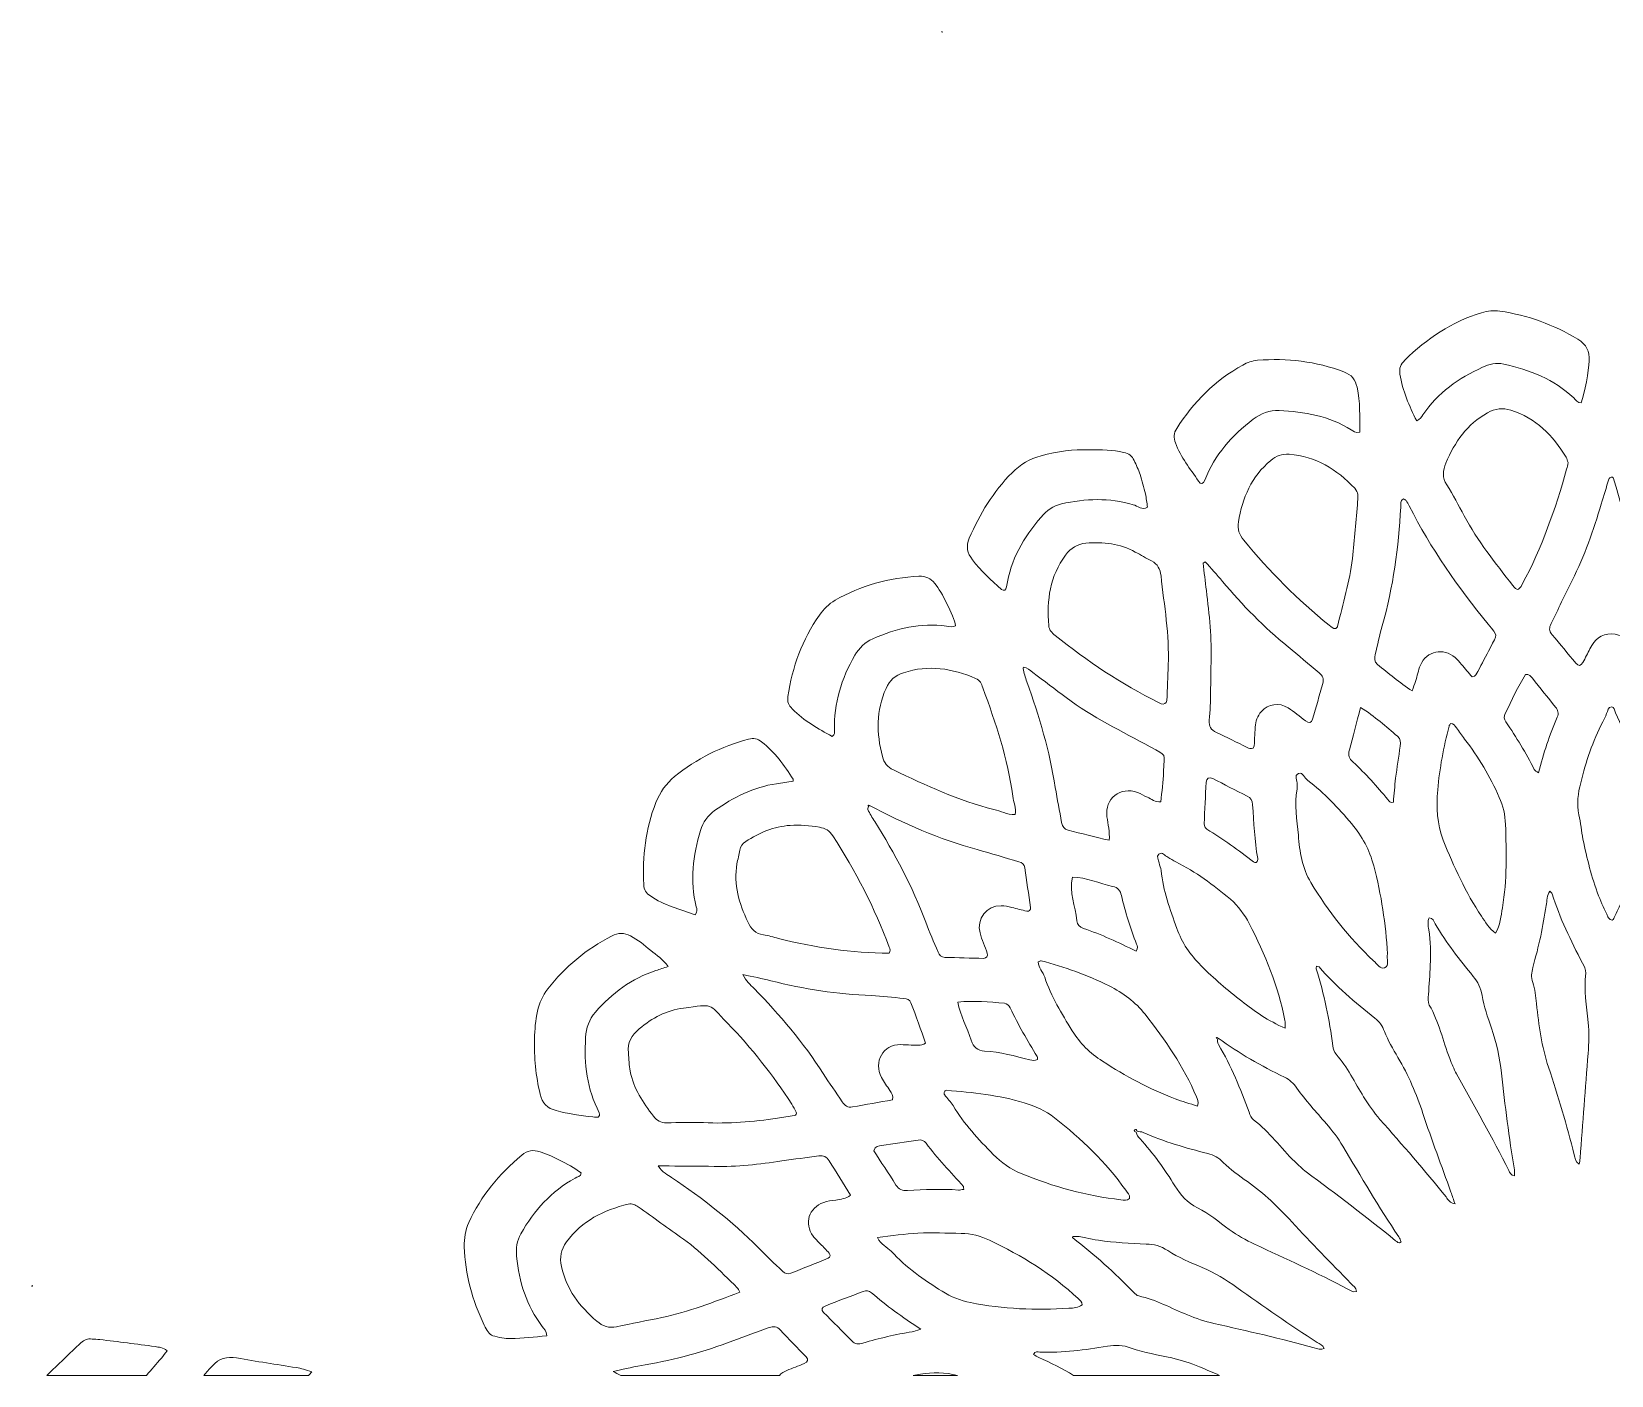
# Model space of a CAD drawing. Extents: x 236 to 2764, y -2770 to -229.
# Drawn here: x 282 to 914, y -874 to -337 of the extents above; entities that cross this region are included whole.
import ezdxf

# ---------------------------------------------------------------- set-up
doc = ezdxf.new("R2010")
doc.units = 0
doc.header["$MEASUREMENT"] = 0
doc.layers.add('Layer 1', color=7, linetype='Continuous')

msp = doc.modelspace()

# ---------------------------------------------------------------- linework, layer by layer
at = {"layer": 'Layer 1', "lineweight": 0}
for points, knots in [([(645.74, -336.84), (645.81, -336.79), (645.88, -336.77), (645.95, -336.72), (646, -337.15), (645.93, -337.18), (645.74, -336.84)], [0, 0, 0, 0, 1, 1, 1, 2, 2, 2, 2]), ([(830.93, -468.13), (839.74, -459.47), (849.72, -452.79), (861.67, -449.17), (864.11, -448.43), (866.55, -448.17), (868.99, -448.53), (880.12, -450.13), (890.49, -453.96), (900.16, -459.78), (903.56, -461.86), (904.97, -464.49), (904.7, -468.44), (904.44, -472.3), (902.98, -481.18), (901.5, -485.18), (900.06, -485.22), (899.37, -484.05), (898.51, -483.24), (890.61, -475.72), (880.91, -471.96), (870.5, -469.69), (867.53, -469.04), (864.73, -469.78), (862.05, -470.98), (852.45, -475.24), (844.17, -481.2), (838.14, -489.96), (837.56, -490.8), (837.16, -491.78), (835.7, -492.4), (832.75, -486.42), (829.97, -480.41), (828.97, -473.69), (828.63, -471.48), (829.3, -469.71), (830.93, -468.13)], [0, 0, 0, 0, 1, 1, 1, 2, 2, 2, 3, 3, 3, 4, 4, 4, 5, 5, 5, 6, 6, 6, 7, 7, 7, 8, 8, 8, 9, 9, 9, 10, 10, 10, 11, 11, 11, 12, 12, 12, 12]), ([(739.71, -495.42), (746.51, -484.86), (755.05, -476.1), (766.18, -470.07), (768, -469.09), (769.89, -468.37), (772.02, -468.18), (783.87, -467.22), (795.39, -468.64), (806.59, -472.8), (809.68, -473.95), (811.14, -475.91), (811.86, -478.98), (813.2, -484.86), (812.88, -490.82), (812.96, -496.98), (811.14, -497.29), (810.37, -496.52), (809.53, -495.99), (800.7, -490.44), (790.84, -488.69), (780.67, -488.26), (776.84, -488.1), (773.44, -489.48), (770.35, -491.78), (761.73, -498.17), (754.89, -505.95), (751.01, -516.1), (750.39, -517.73), (749.33, -517.92), (748.42, -516.53), (745.17, -511.55), (741.31, -506.96), (739.23, -501.24), (738.47, -499.11), (738.47, -497.34), (739.71, -495.42)], [0, 0, 0, 0, 1, 1, 1, 2, 2, 2, 3, 3, 3, 4, 4, 4, 5, 5, 5, 6, 6, 6, 7, 7, 7, 8, 8, 8, 9, 9, 9, 10, 10, 10, 11, 11, 11, 12, 12, 12, 12]), ([(877.94, -557.7), (876.53, -560.36), (875.89, -560.5), (874.11, -558.21), (867.2, -549.25), (860.04, -540.44), (854.68, -530.37), (852.45, -526.2), (850.23, -521.99), (847.74, -517.97), (845.87, -515), (846.11, -512.34), (847.4, -509.26), (850.9, -500.81), (855.87, -493.79), (864.01, -489.17), (867.15, -487.4), (870.04, -487.14), (873.37, -488.17), (883.45, -491.26), (890.18, -498.22), (895.44, -506.93), (895.85, -507.6), (895.99, -508.44), (896.23, -509.06), (896.02, -510.09), (895.9, -510.91), (895.68, -511.7), (891.23, -527.59), (885.77, -543.1), (877.94, -557.7)], [0, 0, 0, 0, 1, 1, 1, 2, 2, 2, 3, 3, 3, 4, 4, 4, 5, 5, 5, 6, 6, 6, 7, 7, 7, 8, 8, 8, 9, 9, 9, 10, 10, 10, 10]), ([(656.75, -539.34), (660.96, -529.6), (666.37, -520.7), (673.86, -513.13), (677.14, -509.83), (680.92, -507.6), (685.45, -506.38), (692.08, -504.61), (698.76, -503.73), (704.09, -503.97), (709.93, -504.01), (714.24, -503.97), (718.5, -504.99), (720.54, -505.5), (721.88, -506.38), (722.67, -508.2), (723.51, -510.07), (724.42, -511.91), (725.06, -513.85), (725.9, -516.39), (726.57, -519), (727.19, -521.61), (727.6, -523.35), (727.77, -525.17), (728.03, -526.97), (725.83, -528.31), (724.15, -526.44), (722.33, -525.92), (712.76, -523.11), (703.21, -523.45), (693.63, -525.63), (690.35, -526.37), (687.67, -528.29), (685.45, -530.87), (678.46, -538.98), (673.26, -547.96), (671.71, -558.73), (671.52, -560.02), (670.46, -560.58), (669.65, -559.81), (665.53, -556.05), (661.34, -552.39), (657.99, -547.91), (656.05, -545.3), (655.29, -542.72), (656.75, -539.34)], [0, 0, 0, 0, 1, 1, 1, 2, 2, 2, 3, 3, 3, 4, 4, 4, 5, 5, 5, 6, 6, 6, 7, 7, 7, 8, 8, 8, 9, 9, 9, 10, 10, 10, 11, 11, 11, 12, 12, 12, 13, 13, 13, 14, 14, 14, 15, 15, 15, 15]), ([(803.36, -575.42), (802.16, -575.61), (801.51, -574.7), (800.72, -574.08), (788.01, -564.09), (776.88, -552.51), (766.54, -540.11), (764.7, -537.86), (763.93, -535.78), (764.41, -532.83), (765.99, -523.14), (769.63, -514.67), (777.34, -508.2), (779.54, -506.36), (781.74, -505.59), (784.66, -505.78), (795.43, -506.48), (803.74, -511.77), (810.9, -519.38), (812.36, -520.94), (812.26, -522.78), (812.09, -524.62), (811.45, -532.21), (810.8, -539.82), (809.96, -547.41), (808.98, -556.67), (806.13, -565.53), (804.08, -574.58), (804, -574.89), (803.6, -575.13), (803.36, -575.42)], [0, 0, 0, 0, 1, 1, 1, 2, 2, 2, 3, 3, 3, 4, 4, 4, 5, 5, 5, 6, 6, 6, 7, 7, 7, 8, 8, 8, 9, 9, 9, 10, 10, 10, 10]), ([(912.58, -515.65), (912.68, -515.34), (913.15, -515.12), (913.49, -514.93), (913.87, -514.74), (914.21, -514.95), (914.38, -515.46), (914.76, -516.63), (915.19, -517.8), (915.5, -518.97), (920.07, -536.61), (927.32, -553.18), (935.44, -569.43), (939.13, -576.83), (939.84, -574.58), (934.03, -581.59), (931.54, -584.61), (929.02, -587.58), (926.34, -590.76), (925.65, -589.92), (925.05, -589.37), (924.67, -588.7), (923.73, -587.07), (922.87, -585.45), (922.08, -583.77), (920.38, -580.16), (917.8, -577.64), (913.61, -577.57), (909.42, -577.5), (906.79, -579.94), (904.99, -583.53), (904.08, -585.37), (903.15, -587.19), (902.14, -588.99), (901.31, -590.52), (900.44, -590.62), (899.37, -589.32), (896.18, -585.52), (893.1, -581.66), (889.86, -577.93), (888.57, -576.42), (888.64, -575.15), (889.48, -573.45), (892.33, -567.76), (894.94, -561.92), (897.84, -556.22), (902.81, -546.45), (906.36, -536.14), (909.52, -525.68), (910.52, -522.32), (911.53, -518.97), (912.58, -515.65)], [0, 0, 0, 0, 1, 1, 1, 2, 2, 2, 3, 3, 3, 4, 4, 4, 5, 5, 5, 6, 6, 6, 7, 7, 7, 8, 8, 8, 9, 9, 9, 10, 10, 10, 11, 11, 11, 12, 12, 12, 13, 13, 13, 14, 14, 14, 15, 15, 15, 16, 16, 16, 17, 17, 17, 17]), ([(819.13, -585.85), (820.02, -582.05), (820.83, -578.19), (821.88, -574.43), (826.31, -558.88), (828.49, -542.96), (829.3, -526.85), (829.38, -525.7), (828.99, -524.31), (830.45, -523.62), (830.81, -523.83), (831.22, -523.98), (831.44, -524.26), (831.94, -524.93), (832.34, -525.65), (832.73, -526.39), (841.25, -543.46), (852.28, -558.88), (864.23, -573.69), (868.35, -578.81), (868.13, -577.28), (865.04, -583.29), (863.44, -586.4), (861.76, -589.49), (860.16, -592.6), (859.68, -593.51), (859.25, -594.42), (857.91, -594.83), (856.5, -593.2), (855.04, -591.48), (853.58, -589.78), (852.76, -588.84), (852, -587.84), (851.09, -587.05), (846.37, -582.96), (839.74, -584.37), (837.2, -590.11), (836.29, -592.15), (835.91, -594.45), (835.24, -596.6), (834.88, -597.77), (834.4, -598.9), (833.85, -600.41), (828.78, -597.08), (824.47, -593.32), (819.99, -589.8), (818.61, -588.72), (818.8, -587.29), (819.13, -585.85)], [0, 0, 0, 0, 1, 1, 1, 2, 2, 2, 3, 3, 3, 4, 4, 4, 5, 5, 5, 6, 6, 6, 7, 7, 7, 8, 8, 8, 9, 9, 9, 10, 10, 10, 11, 11, 11, 12, 12, 12, 13, 13, 13, 14, 14, 14, 15, 15, 15, 16, 16, 16, 16]), ([(733.44, -554.35), (734.68, -566.22), (736.89, -578), (736.31, -590.02), (736.14, -594.76), (736, -599.47), (735.76, -604.21), (735.71, -605.38), (734.61, -605.96), (733.53, -605.53), (733.15, -605.38), (732.79, -605.17), (732.43, -605), (717.57, -597.7), (703.97, -588.49), (691.07, -578.19), (689.76, -577.14), (688.65, -576.06), (688.51, -574.2), (687.74, -564.09), (688.97, -554.52), (695.28, -546.07), (697.41, -543.2), (699.9, -541.62), (703.42, -541.31), (710.34, -540.73), (716.99, -541.5), (723.17, -544.85), (725.35, -546.05), (727.45, -547.31), (729.66, -548.44), (732.1, -549.68), (733.15, -551.69), (733.44, -554.35)], [0, 0, 0, 0, 1, 1, 1, 2, 2, 2, 3, 3, 3, 4, 4, 4, 5, 5, 5, 6, 6, 6, 7, 7, 7, 8, 8, 8, 9, 9, 9, 10, 10, 10, 11, 11, 11, 11]), ([(771.12, -614.84), (771.04, -616.3), (770.97, -617.74), (770.83, -619.17), (770.66, -620.56), (771.16, -622.04), (770.25, -623.29), (769.34, -623.7), (768.55, -623.34), (767.84, -622.98), (763.74, -621.02), (759.75, -618.88), (755.6, -617.02), (753.4, -616.01), (752.52, -614.5), (752.76, -612.16), (753.52, -604.55), (753.16, -596.89), (753.47, -589.25), (753.83, -579.51), (752.71, -569.89), (751.58, -560.26), (751.13, -556.6), (750.67, -552.92), (750.24, -549.25), (750.55, -549.09), (750.84, -548.94), (751.15, -548.77), (753.45, -551.36), (755.8, -553.92), (758.02, -556.58), (765.99, -566.08), (774.63, -574.94), (784.3, -582.76), (788.47, -586.14), (792.47, -589.73), (796.63, -593.11), (798.12, -594.33), (798.62, -595.64), (798.12, -597.44), (796.78, -602.2), (795.46, -606.96), (794.07, -611.73), (793.66, -613.19), (792.63, -613.4), (791.22, -612.37), (788.9, -610.65), (786.75, -608.69), (784.28, -607.18), (780.59, -604.91), (776.41, -605.6), (773.58, -608.66), (772, -610.41), (771.21, -612.49), (771.12, -614.84)], [0, 0, 0, 0, 1, 1, 1, 2, 2, 2, 3, 3, 3, 4, 4, 4, 5, 5, 5, 6, 6, 6, 7, 7, 7, 8, 8, 8, 9, 9, 9, 10, 10, 10, 11, 11, 11, 12, 12, 12, 13, 13, 13, 14, 14, 14, 15, 15, 15, 16, 16, 16, 17, 17, 17, 18, 18, 18, 18]), ([(584.2, -602.66), (585.94, -590.83), (589.99, -579.92), (596.81, -570.05), (598.49, -567.66), (600.5, -565.63), (603.06, -564.17), (613.45, -558.18), (624.67, -555.14), (636.64, -554.57), (639.37, -554.42), (641.33, -555.33), (643.03, -557.44), (645.83, -560.96), (650.31, -569.81), (651.31, -574.41), (650.12, -574.94), (648.9, -574.65), (647.67, -574.48), (637.33, -573.21), (627.59, -575.34), (618.18, -579.58), (615.05, -580.99), (612.7, -583.15), (611, -586.12), (605.64, -595.43), (602.51, -605.31), (602.89, -616.18), (602.91, -616.97), (603.08, -617.81), (601.88, -618.62), (596.4, -615.44), (590.56, -612.47), (585.94, -607.61), (584.58, -606.2), (583.88, -604.79), (584.2, -602.66)], [0, 0, 0, 0, 1, 1, 1, 2, 2, 2, 3, 3, 3, 4, 4, 4, 5, 5, 5, 6, 6, 6, 7, 7, 7, 8, 8, 8, 9, 9, 9, 10, 10, 10, 11, 11, 11, 12, 12, 12, 12]), ([(623.45, -599.42), (624.91, -596.17), (627.07, -594.3), (630.49, -593.15), (640.47, -589.78), (649.95, -591.45), (659.31, -595.4), (661.08, -596.14), (661.61, -597.58), (662.18, -599.14), (667.42, -613.26), (672.09, -627.53), (674.15, -642.51), (674.48, -644.88), (675.58, -647.23), (675.06, -649.88), (671.87, -649.83), (669.29, -648.49), (666.56, -647.8), (652.51, -644.28), (639.44, -638.25), (626.44, -632), (624, -630.83), (622.68, -629.2), (622.01, -626.57), (619.62, -617.33), (619.43, -608.33), (623.45, -599.42)], [0, 0, 0, 0, 1, 1, 1, 2, 2, 2, 3, 3, 3, 4, 4, 4, 5, 5, 5, 6, 6, 6, 7, 7, 7, 8, 8, 8, 9, 9, 9, 9]), ([(724.08, -641.05), (717.21, -638.44), (710.79, -643.44), (711.82, -650.7), (712.26, -653.71), (712.97, -656.68), (712.76, -660.15), (707.01, -658.74), (701.63, -657.47), (696.29, -656.11), (694.81, -655.72), (693.94, -654.74), (693.68, -653.04), (692.94, -648.37), (691.91, -643.75), (691.17, -639.06), (688.89, -624.56), (684.8, -610.53), (679.75, -596.77), (679.13, -595.07), (678.72, -593.27), (678.27, -591.5), (678.22, -591.36), (678.41, -591.14), (678.5, -590.93), (680.04, -591.12), (681.04, -592.24), (682.19, -593.08), (686.64, -596.41), (691.1, -599.74), (695.55, -603.09), (705.98, -610.96), (717.76, -616.51), (729.11, -622.79), (736.1, -626.62), (734.78, -624.82), (734.47, -632.67), (734.3, -636.72), (733.77, -640.74), (733.39, -644.78), (731.12, -644.9), (729.63, -643.66), (727.98, -642.92), (726.67, -642.34), (725.42, -641.58), (724.08, -641.05)], [0, 0, 0, 0, 1, 1, 1, 2, 2, 2, 3, 3, 3, 4, 4, 4, 5, 5, 5, 6, 6, 6, 7, 7, 7, 8, 8, 8, 9, 9, 9, 10, 10, 10, 11, 11, 11, 12, 12, 12, 13, 13, 13, 14, 14, 14, 15, 15, 15, 15]), ([(891.92, -610.87), (888.79, -617.98), (886.47, -625.37), (884.41, -633.15), (883.64, -632.55), (882.97, -632.29), (882.73, -631.83), (879.36, -625.25), (875.6, -618.88), (871.36, -612.83), (870.57, -611.7), (870.52, -610.58), (871.12, -609.38), (873.71, -604.07), (876.2, -598.68), (879.21, -593.8), (880.77, -593.66), (881.34, -594.59), (881.96, -595.36), (885.08, -599.18), (888.14, -603.04), (891.23, -606.87), (892.21, -608.09), (892.57, -609.38), (891.92, -610.87)], [0, 0, 0, 0, 1, 1, 1, 2, 2, 2, 3, 3, 3, 4, 4, 4, 5, 5, 5, 6, 6, 6, 7, 7, 7, 8, 8, 8, 8]), ([(828.01, -618.5), (829.3, -619.58), (829.33, -620.97), (829.11, -622.45), (828.52, -626.74), (827.82, -631.02), (827.27, -635.31), (826.89, -638.54), (826.67, -641.77), (826.38, -644.88), (825.07, -645.31), (824.64, -644.45), (824.13, -643.85), (819.78, -638.61), (815.3, -633.49), (810.25, -628.89), (808.72, -627.5), (808.17, -626.14), (808.79, -623.98), (810.35, -618.67), (811.62, -613.24), (813.22, -607.01), (819.08, -610.63), (823.44, -614.7), (828.01, -618.5)], [0, 0, 0, 0, 1, 1, 1, 2, 2, 2, 3, 3, 3, 4, 4, 4, 5, 5, 5, 6, 6, 6, 7, 7, 7, 8, 8, 8, 8]), ([(925.86, -653.93), (924.17, -664.32), (921.58, -674.47), (917.77, -684.3), (916.89, -686.6), (915.74, -688.8), (914.69, -691.03), (914.45, -691.56), (914.16, -692.3), (913.42, -691.96), (912.91, -691.75), (912.39, -691.27), (912.17, -690.77), (910.88, -687.97), (909.56, -685.17), (908.46, -682.29), (905.66, -674.94), (903.75, -667.36), (902.19, -659.7), (901.52, -656.49), (901.33, -653.16), (900.61, -649.95), (899.61, -645.57), (900.23, -641.31), (901.31, -637.12), (903.44, -628.75), (905.97, -620.49), (910.16, -612.83), (910.76, -611.75), (911.14, -610.58), (911.65, -609.45), (912.15, -608.38), (912.1, -606.68), (913.68, -606.75), (914.78, -606.8), (914.85, -608.23), (915.26, -609.14), (917.34, -613.83), (919.52, -618.48), (921.39, -623.27), (923.64, -629.01), (925.43, -634.92), (926.44, -641.05), (926.68, -642.46), (926.82, -643.9), (927.04, -645.41), (926.65, -648.21), (926.32, -651.08), (925.86, -653.93)], [0, 0, 0, 0, 1, 1, 1, 2, 2, 2, 3, 3, 3, 4, 4, 4, 5, 5, 5, 6, 6, 6, 7, 7, 7, 8, 8, 8, 9, 9, 9, 10, 10, 10, 11, 11, 11, 12, 12, 12, 13, 13, 13, 14, 14, 14, 15, 15, 15, 16, 16, 16, 16]), ([(531.41, -645.05), (533.07, -640.88), (535.51, -637.46), (538.91, -634.63), (547.67, -627.43), (557.63, -622.67), (568.52, -619.72), (570.48, -619.2), (572.08, -619.46), (573.69, -620.75), (578.93, -624.92), (582.83, -630.18), (586.35, -635.76), (586.44, -635.9), (586.33, -636.17), (586.28, -636.5), (584.1, -636.84), (581.87, -637.2), (579.65, -637.53), (570.43, -638.87), (562.41, -642.94), (554.92, -648.28), (552.14, -650.27), (550.28, -652.95), (549.27, -656.2), (546.16, -666.21), (545.01, -676.36), (547.57, -686.7), (547.84, -687.68), (548.12, -688.71), (547.07, -689.98), (541.11, -687.73), (534.72, -686.19), (529.21, -682.39), (527.56, -681.24), (526.63, -679.95), (526.53, -677.84), (526.03, -666.59), (527.25, -655.63), (531.41, -645.05)], [0, 0, 0, 0, 1, 1, 1, 2, 2, 2, 3, 3, 3, 4, 4, 4, 5, 5, 5, 6, 6, 6, 7, 7, 7, 8, 8, 8, 9, 9, 9, 10, 10, 10, 11, 11, 11, 12, 12, 12, 13, 13, 13, 13]), ([(871.22, -653.76), (871.58, -664.89), (871.89, -676.05), (870, -687.1), (869.42, -690.48), (869.21, -694.02), (867.2, -697.25), (864.59, -695.41), (863.15, -692.85), (861.59, -690.48), (855.32, -680.98), (850.49, -670.73), (846.35, -660.13), (843.81, -653.59), (843.52, -646.84), (844.1, -640.02), (844.84, -631.38), (846.47, -622.88), (848.65, -614.48), (848.74, -614.1), (849.03, -613.76), (849.24, -613.43), (850.46, -613.38), (850.97, -614.29), (851.57, -615.15), (852.62, -616.66), (853.7, -618.17), (854.85, -619.63), (860.42, -626.83), (865.04, -634.63), (868.73, -642.96), (870.24, -646.39), (871.1, -650.03), (871.22, -653.76)], [0, 0, 0, 0, 1, 1, 1, 2, 2, 2, 3, 3, 3, 4, 4, 4, 5, 5, 5, 6, 6, 6, 7, 7, 7, 8, 8, 8, 9, 9, 9, 10, 10, 10, 11, 11, 11, 11]), ([(771.55, -668.98), (771.21, -668.94), (770.71, -669.03), (770.45, -668.82), (764.51, -664.03), (758.19, -659.77), (751.8, -655.65), (751.08, -655.17), (750.7, -654.41), (750.72, -653.54), (750.96, -647.99), (751.18, -642.44), (751.51, -636.88), (751.61, -635.31), (752.68, -634.75), (754.12, -635.47), (758.74, -637.77), (763.29, -640.16), (767.88, -642.46), (769.34, -643.2), (769.94, -644.31), (770.06, -645.89), (770.59, -653.07), (770.88, -660.27), (772.1, -667.4), (772.19, -667.98), (772.17, -668.6), (771.55, -668.98)], [0, 0, 0, 0, 1, 1, 1, 2, 2, 2, 3, 3, 3, 4, 4, 4, 5, 5, 5, 6, 6, 6, 7, 7, 7, 8, 8, 8, 9, 9, 9, 9]), ([(822.82, -711.21), (821.14, -711.88), (819.78, -709.51), (818.46, -708.29), (808.53, -699.17), (800.37, -688.59), (793.4, -677.07), (789.88, -671.26), (788.9, -664.68), (788.37, -658.12), (787.87, -651.99), (786.7, -645.84), (787.89, -639.66), (787.99, -639.06), (787.85, -638.42), (787.89, -637.82), (787.97, -636.29), (786.46, -634.16), (788.49, -633.44), (790.14, -632.84), (790.91, -635.23), (792.16, -636.19), (798.76, -641.19), (804.36, -647.2), (809.7, -653.52), (813.91, -658.48), (816.83, -664.03), (818.51, -670.3), (821.6, -681.91), (823.32, -693.69), (824.04, -705.61), (823.49, -707.55), (825.02, -710.3), (822.82, -711.21)], [0, 0, 0, 0, 1, 1, 1, 2, 2, 2, 3, 3, 3, 4, 4, 4, 5, 5, 5, 6, 6, 6, 7, 7, 7, 8, 8, 8, 9, 9, 9, 10, 10, 10, 11, 11, 11, 11]), ([(616.22, -646.32), (616.22, -646.32), (616.58, -646.1), (616.58, -646.1), (630.49, -653.4), (644.75, -659.74), (659.95, -663.86), (665.53, -665.37), (671.01, -667.12), (676.57, -668.7), (677.86, -669.06), (678.77, -669.65), (678.98, -671.11), (679.73, -676.4), (680.49, -681.72), (681.23, -687.01), (681.38, -688.06), (680.64, -688.64), (679.75, -688.47), (677.74, -688.09), (675.78, -687.46), (673.77, -687.01), (672.38, -686.7), (670.94, -686.31), (669.53, -686.29), (663.69, -686.24), (659.52, -691.56), (661.06, -697.21), (661.8, -699.98), (663.02, -702.61), (663.95, -705.34), (664.36, -706.49), (663.74, -707.35), (662.47, -707.35), (657.32, -707.26), (652.17, -707.11), (647, -706.95), (645.64, -706.9), (644.75, -706.11), (644.25, -704.84), (642.62, -700.84), (640.85, -696.89), (639.32, -692.85), (634.01, -678.68), (627.02, -665.39), (618.93, -652.64), (617.95, -651.08), (617.01, -649.48), (616.2, -647.8), (616.01, -647.44), (616.51, -646.72), (616.68, -646.17), (616.68, -646.17), (616.22, -646.32), (616.22, -646.32)], [0, 0, 0, 0, 1, 1, 1, 2, 2, 2, 3, 3, 3, 4, 4, 4, 5, 5, 5, 6, 6, 6, 7, 7, 7, 8, 8, 8, 9, 9, 9, 10, 10, 10, 11, 11, 11, 12, 12, 12, 13, 13, 13, 14, 14, 14, 15, 15, 15, 16, 16, 16, 17, 17, 17, 18, 18, 18, 18]), ([(624.72, -702.88), (625.01, -703.62), (625.37, -704.39), (624.7, -705.32), (609.78, -705.1), (594.99, -703.12), (580.41, -699.38), (578.43, -698.88), (576.46, -698.21), (574.43, -697.95), (571.17, -697.54), (569.47, -695.62), (568.16, -692.8), (564.71, -685.4), (562.39, -677.82), (563.85, -669.53), (564.16, -667.72), (564.66, -665.92), (565, -664.1), (565.26, -662.57), (566.15, -661.52), (567.37, -660.68), (572.75, -657.02), (578.59, -654.57), (585.13, -654.19), (589.03, -653.98), (592.91, -654.24), (596.79, -654.91), (599.25, -655.34), (600.9, -656.27), (602.22, -658.36), (611.2, -672.45), (619, -687.15), (624.72, -702.88)], [0, 0, 0, 0, 1, 1, 1, 2, 2, 2, 3, 3, 3, 4, 4, 4, 5, 5, 5, 6, 6, 6, 7, 7, 7, 8, 8, 8, 9, 9, 9, 10, 10, 10, 11, 11, 11, 11]), ([(739.35, -668.77), (747.37, -672.72), (754.43, -678.01), (761.21, -683.75), (764.39, -686.46), (766.78, -689.81), (768.72, -693.47), (775.18, -705.73), (780.28, -718.51), (782.99, -732.15), (783.13, -732.92), (783.08, -733.73), (783.16, -735.29), (776.21, -732.39), (770.92, -728.47), (765.71, -724.49), (759.96, -720.11), (754.55, -715.35), (749.43, -710.27), (745.14, -705.99), (741.82, -701.11), (739.76, -695.36), (737.03, -687.8), (734.37, -680.26), (733.44, -672.22), (733.32, -671.21), (732.91, -670.23), (732.67, -669.22), (732.41, -668.05), (731.52, -666.57), (732.51, -665.73), (733.97, -664.48), (734.97, -666.3), (736.14, -666.95), (737.22, -667.55), (738.25, -668.22), (739.35, -668.77)], [0, 0, 0, 0, 1, 1, 1, 2, 2, 2, 3, 3, 3, 4, 4, 4, 5, 5, 5, 6, 6, 6, 7, 7, 7, 8, 8, 8, 9, 9, 9, 10, 10, 10, 11, 11, 11, 12, 12, 12, 12]), ([(698.04, -674.85), (703.64, -674.99), (708.74, -677.36), (714.1, -678.56), (716.2, -679.04), (717.16, -680.19), (717.64, -682.24), (719.17, -688.85), (721.14, -695.31), (723.65, -701.63), (723.94, -702.38), (724.3, -703.17), (723.51, -704.51), (716.49, -700.96), (709.57, -697.85), (702.42, -695.36), (700.89, -694.84), (699.95, -693.9), (699.81, -692.32), (699.28, -686.48), (696.55, -680.88), (698.04, -674.85)], [0, 0, 0, 0, 1, 1, 1, 2, 2, 2, 3, 3, 3, 4, 4, 4, 5, 5, 5, 6, 6, 6, 7, 7, 7, 7]), ([(901.98, -709.24), (902.65, -710.49), (903.46, -711.69), (903.29, -713.27), (902.57, -719.9), (903.65, -726.43), (904.27, -732.99), (904.68, -737.13), (904.61, -741.2), (904.27, -745.34), (903.1, -759.32), (902.12, -773.3), (901.07, -787.28), (900.99, -788.07), (900.85, -788.83), (900.73, -789.72), (899.06, -788.79), (899.06, -787.21), (898.72, -785.91), (895.7, -774.11), (892.33, -762.43), (888.43, -750.92), (885.63, -742.61), (884.62, -734.07), (883.59, -725.47), (883.23, -722.6), (883.07, -719.63), (882.11, -716.98), (881.32, -714.8), (881.63, -713.03), (882.16, -711.02), (883.28, -706.83), (884.41, -702.64), (885.32, -698.43), (886.2, -694.4), (886.75, -690.31), (887.54, -686.27), (887.93, -684.33), (887.57, -682.2), (889, -680.45), (889.34, -680.88), (889.7, -681.17), (889.82, -681.53), (892.95, -691.17), (897.28, -700.29), (901.98, -709.24)], [0, 0, 0, 0, 1, 1, 1, 2, 2, 2, 3, 3, 3, 4, 4, 4, 5, 5, 5, 6, 6, 6, 7, 7, 7, 8, 8, 8, 9, 9, 9, 10, 10, 10, 11, 11, 11, 12, 12, 12, 13, 13, 13, 14, 14, 14, 15, 15, 15, 15]), ([(858.32, -714.58), (860.18, -716.88), (861.36, -719.13), (861.83, -722.17), (862.55, -726.62), (864.13, -730.96), (865.59, -735.24), (867.6, -741.1), (868.94, -747.11), (869.61, -753.29), (871.03, -766.19), (872.56, -779.09), (874.81, -791.9), (874.95, -792.66), (874.83, -793.48), (874.83, -794.34), (873.35, -794.15), (872.96, -793.12), (872.53, -792.23), (866.02, -779.12), (858.72, -766.41), (851.64, -753.6), (850.56, -751.61), (849.75, -749.48), (848.91, -747.38), (846.11, -740.31), (844.65, -732.73), (840.75, -726.07), (839.98, -724.73), (840.36, -723.22), (840.44, -721.81), (840.63, -717.91), (841.03, -713.98), (841.13, -710.08), (841.23, -705.34), (841.37, -700.6), (840.53, -695.89), (840.27, -694.36), (839.96, -692.68), (840.65, -691.13), (842.21, -691.22), (842.54, -692.56), (843.12, -693.54), (847.45, -701.08), (852.81, -707.9), (858.32, -714.58)], [0, 0, 0, 0, 1, 1, 1, 2, 2, 2, 3, 3, 3, 4, 4, 4, 5, 5, 5, 6, 6, 6, 7, 7, 7, 8, 8, 8, 9, 9, 9, 10, 10, 10, 11, 11, 11, 12, 12, 12, 13, 13, 13, 14, 14, 14, 15, 15, 15, 15]), ([(484.07, -728.49), (484.81, -725.19), (486.13, -722.24), (488.16, -719.59), (495.08, -710.59), (503.72, -703.72), (513.73, -698.43), (516.38, -697.01), (518.66, -697.01), (521.29, -698.4), (524.26, -699.93), (526.82, -702.02), (529.33, -704.15), (531.65, -706.13), (534.29, -707.81), (536.37, -710.59), (534.48, -711.21), (532.97, -711.73), (531.44, -712.21), (521.72, -715.37), (513.94, -721.33), (507.24, -728.83), (504.68, -731.7), (503.58, -735.17), (503.31, -739.02), (502.6, -749.53), (503.84, -759.63), (508.77, -769.09), (508.94, -769.4), (508.89, -769.85), (508.91, -770.26), (508.15, -771.36), (507.1, -770.79), (506.16, -770.71), (501.21, -770.33), (496.35, -769.47), (491.54, -768.25), (487.99, -767.31), (486.01, -765.33), (485.12, -761.64), (483.37, -754.37), (482.68, -746.99), (482.87, -739.55), (482.99, -735.86), (483.23, -732.15), (484.07, -728.49)], [0, 0, 0, 0, 1, 1, 1, 2, 2, 2, 3, 3, 3, 4, 4, 4, 5, 5, 5, 6, 6, 6, 7, 7, 7, 8, 8, 8, 9, 9, 9, 10, 10, 10, 11, 11, 11, 12, 12, 12, 13, 13, 13, 14, 14, 14, 15, 15, 15, 15]), ([(633.58, -742.01), (632.14, -742.04), (630.7, -741.87), (629.27, -741.85), (622.23, -741.7), (618.35, -748.86), (621.7, -754.96), (622.68, -756.78), (623.88, -758.48), (624.96, -760.23), (625.58, -761.26), (626.54, -762.17), (626.08, -763.92), (620.82, -764.85), (615.43, -765.81), (610.02, -766.79), (608.11, -767.15), (606.96, -766.21), (605.95, -764.71), (603.46, -760.95), (600.78, -757.29), (598.34, -753.46), (590.47, -741.03), (580.94, -729.97), (570.74, -719.44), (569.21, -717.89), (567.37, -716.52), (566.22, -713.84), (570.29, -714.73), (573.88, -715.42), (577.42, -716.31), (590.63, -719.63), (603.99, -721.81), (617.63, -722.24), (621.94, -722.39), (626.23, -722.98), (630.54, -723.37), (631.83, -723.46), (632.91, -723.73), (633.43, -725.16), (635.4, -730.55), (637.5, -735.89), (639.3, -741.3), (637.24, -742.44), (635.37, -741.97), (633.58, -742.01)], [0, 0, 0, 0, 1, 1, 1, 2, 2, 2, 3, 3, 3, 4, 4, 4, 5, 5, 5, 6, 6, 6, 7, 7, 7, 8, 8, 8, 9, 9, 9, 10, 10, 10, 11, 11, 11, 12, 12, 12, 13, 13, 13, 14, 14, 14, 15, 15, 15, 15]), ([(748.06, -766.43), (744.86, -765.4), (741.91, -764.59), (739.06, -763.51), (728.8, -759.63), (719.22, -754.44), (710.03, -748.48), (705.1, -745.29), (701.03, -741.32), (697.94, -736.29), (693.7, -729.45), (689.52, -722.58), (686.93, -714.89), (686.24, -712.79), (684.46, -711.11), (684.3, -708.79), (684.8, -708.57), (685.21, -708.22), (685.49, -708.31), (694.83, -710.9), (703.95, -713.98), (712.66, -718.36), (718.29, -721.19), (723.19, -724.8), (727.1, -729.73), (735.16, -739.96), (742.56, -750.61), (747.59, -762.72), (747.97, -763.65), (748.59, -764.54), (748.06, -766.43)], [0, 0, 0, 0, 1, 1, 1, 2, 2, 2, 3, 3, 3, 4, 4, 4, 5, 5, 5, 6, 6, 6, 7, 7, 7, 8, 8, 8, 9, 9, 9, 10, 10, 10, 10]), ([(849.41, -800.83), (849.96, -802.36), (850.42, -803.87), (851.02, -805.57), (848.93, -805.25), (848.31, -803.87), (847.45, -802.79), (839, -792.14), (829.97, -781.99), (821.02, -771.74), (818.58, -768.94), (816.48, -765.95), (814.49, -762.79), (810.9, -757.07), (808.07, -750.8), (803.45, -745.72), (802.57, -744.77), (802.3, -743.55), (802.14, -742.33), (800.77, -731.91), (798.71, -721.64), (795.51, -711.61), (795.39, -711.28), (795.6, -710.85), (795.65, -710.44), (796.01, -710.56), (796.46, -710.56), (796.68, -710.8), (803.33, -718.46), (811.02, -725), (818.96, -731.22), (820.81, -732.68), (821.96, -734.33), (822.82, -736.56), (824.25, -740.17), (826.17, -743.62), (828.18, -746.97), (832.44, -754.05), (835.58, -761.62), (838.19, -769.45), (841.7, -779.98), (845.61, -790.39), (849.41, -800.83)], [0, 0, 0, 0, 1, 1, 1, 2, 2, 2, 3, 3, 3, 4, 4, 4, 5, 5, 5, 6, 6, 6, 7, 7, 7, 8, 8, 8, 9, 9, 9, 10, 10, 10, 11, 11, 11, 12, 12, 12, 13, 13, 13, 14, 14, 14, 14]), ([(585.75, -765.64), (586.42, -766.67), (587.07, -767.75), (587.55, -768.87), (587.76, -769.37), (587.57, -770.14), (586.78, -770.26), (584.55, -770.62), (582.3, -770.88), (580.05, -771.24), (570.26, -772.8), (560.4, -773.54), (550.49, -773.06), (545.54, -773.06), (540.58, -772.99), (535.63, -773.11), (533.33, -773.16), (531.8, -772.22), (530.43, -770.47), (526.24, -765.04), (522.51, -759.44), (521.12, -752.52), (520.62, -750.08), (520.74, -747.59), (520.43, -745.17), (519.88, -740.98), (521.79, -738.18), (524.78, -735.6), (529.91, -731.15), (535.7, -728.11), (542.4, -727.27), (554.8, -725.71), (551.95, -724.92), (560.02, -733.23), (569.69, -743.21), (578.23, -754.01), (585.75, -765.64)], [0, 0, 0, 0, 1, 1, 1, 2, 2, 2, 3, 3, 3, 4, 4, 4, 5, 5, 5, 6, 6, 6, 7, 7, 7, 8, 8, 8, 9, 9, 9, 10, 10, 10, 11, 11, 11, 12, 12, 12, 12]), ([(652.15, -724.85), (658.61, -724.18), (664.72, -724.71), (670.82, -725.33), (671.9, -725.45), (672.66, -726.17), (673.12, -727.17), (676.3, -733.88), (680.01, -740.29), (683.89, -746.61), (684.08, -746.9), (683.96, -747.4), (683.99, -747.78), (683.01, -748.41), (682, -748.17), (680.99, -747.93), (675.03, -746.44), (669.07, -744.81), (662.87, -744.41), (660.17, -744.22), (658.42, -742.9), (657.51, -740.12), (655.86, -735.1), (653.3, -730.36), (652.15, -724.85)], [0, 0, 0, 0, 1, 1, 1, 2, 2, 2, 3, 3, 3, 4, 4, 4, 5, 5, 5, 6, 6, 6, 7, 7, 7, 8, 8, 8, 8]), ([(756.01, -739.14), (755.87, -739.21), (755.7, -739.26), (755.56, -739.31), (755.6, -739.24), (755.65, -739.12), (755.75, -739.07), (755.87, -738.97), (755.92, -738.93), (755.96, -738.93), (755.92, -738.97), (755.89, -739.07), (756.01, -739.14)], [0, 0, 0, 0, 1, 1, 1, 2, 2, 2, 3, 3, 3, 4, 4, 4, 4]), ([(787.73, -759.22), (791.34, -764.2), (795.48, -768.85), (799.58, -773.47), (802.04, -776.27), (804.2, -779.24), (806.11, -782.42), (813.39, -794.63), (820.62, -806.86), (828.49, -818.71), (828.9, -819.35), (829.19, -820.09), (829.52, -820.74), (828.37, -821.56), (827.87, -820.74), (827.27, -820.26), (815.64, -810.74), (803.6, -801.74), (791.56, -792.74), (789.91, -791.51), (788.4, -790.08), (786.94, -788.64), (781.34, -783.21), (776.84, -776.7), (770.47, -771.98), (769.58, -771.34), (769.06, -770), (768.65, -768.87), (765.23, -759.58), (761.52, -750.42), (756.49, -741.87), (755.99, -741.01), (755.8, -740.12), (756.3, -739.24), (764.63, -745.34), (773.58, -750.37), (782.84, -754.87), (784.93, -755.87), (786.34, -757.29), (787.73, -759.22)], [0, 0, 0, 0, 1, 1, 1, 2, 2, 2, 3, 3, 3, 4, 4, 4, 5, 5, 5, 6, 6, 6, 7, 7, 7, 8, 8, 8, 9, 9, 9, 10, 10, 10, 11, 11, 11, 12, 12, 12, 13, 13, 13, 13]), ([(678.72, -765.11), (683.12, -766.45), (687.22, -768.3), (690.83, -771.1), (701.6, -779.52), (711.42, -788.88), (719.34, -800.11), (720.03, -801.07), (721.04, -801.93), (720.82, -803.36), (719.84, -804.44), (718.57, -804.01), (717.43, -803.89), (703.61, -802.33), (690.35, -798.72), (677.52, -793.38), (673.31, -791.63), (669.6, -789.07), (666.37, -785.79), (660.41, -779.76), (654.69, -773.56), (650.28, -766.26), (649.33, -764.68), (647.99, -763.37), (646.88, -761.86), (646.69, -761.59), (646.65, -761.04), (646.79, -760.73), (646.91, -760.45), (647.39, -760.11), (647.7, -760.13), (658.16, -760.97), (668.57, -762.05), (678.72, -765.11)], [0, 0, 0, 0, 1, 1, 1, 2, 2, 2, 3, 3, 3, 4, 4, 4, 5, 5, 5, 6, 6, 6, 7, 7, 7, 8, 8, 8, 9, 9, 9, 10, 10, 10, 11, 11, 11, 11]), ([(758.36, -788.95), (761.25, -791.85), (764.65, -794.27), (768.03, -796.64), (774.63, -801.3), (780.35, -806.83), (785.81, -812.79), (793.47, -821.15), (801.49, -829.17), (809.32, -837.38), (810.23, -838.31), (811.69, -838.96), (811.62, -840.61), (810.13, -841.14), (809.17, -840.11), (808.17, -839.6), (795.96, -833.16), (783.37, -827.52), (770.88, -821.7), (767.31, -820.02), (763.96, -818.11), (760.75, -815.81), (756.59, -812.82), (752.59, -809.35), (748.04, -807.1), (743.9, -805.04), (741.34, -802.05), (739.02, -798.36), (734.85, -791.73), (730.38, -785.29), (725.06, -779.5), (724.37, -778.76), (723.6, -778.04), (723.55, -776.91), (723.07, -776.77), (722.43, -776.51), (722.91, -775.98), (723.34, -775.5), (723.75, -775.98), (723.94, -776.51), (724.75, -776.65), (725.61, -776.65), (726.33, -776.96), (734.64, -780.7), (743.35, -783.16), (752.11, -785.41), (754.55, -786.03), (756.49, -787.09), (758.36, -788.95)], [0, 0, 0, 0, 1, 1, 1, 2, 2, 2, 3, 3, 3, 4, 4, 4, 5, 5, 5, 6, 6, 6, 7, 7, 7, 8, 8, 8, 9, 9, 9, 10, 10, 10, 11, 11, 11, 12, 12, 12, 13, 13, 13, 14, 14, 14, 15, 15, 15, 16, 16, 16, 16]), ([(654.42, -798.6), (654.52, -798.72), (654.5, -798.98), (654.59, -799.75), (653.63, -799.87), (653.04, -800.06), (652.46, -800.01), (645.64, -799.51), (638.84, -799.77), (632.07, -800.23), (629.99, -800.37), (628.57, -799.8), (627.42, -798), (624.48, -793.31), (621.39, -788.71), (618.52, -784.33), (619.09, -782.32), (620.6, -782.39), (621.63, -782.23), (626.49, -781.39), (631.4, -780.79), (636.28, -780.05), (637.65, -779.83), (638.72, -780.17), (639.51, -781.29), (644.01, -787.47), (649.37, -792.9), (654.42, -798.6)], [0, 0, 0, 0, 1, 1, 1, 2, 2, 2, 3, 3, 3, 4, 4, 4, 5, 5, 5, 6, 6, 6, 7, 7, 7, 8, 8, 8, 9, 9, 9, 9]), ([(456.59, -813.03), (461.47, -802.33), (468.77, -793.57), (477.75, -786.06), (480.1, -784.12), (482.35, -783.81), (485.15, -784.74), (489.31, -786.11), (495.99, -789.31), (501.59, -793.12), (501.47, -794.65), (500.03, -794.75), (499.08, -795.27), (489.53, -800.42), (482.7, -808.25), (477.39, -817.53), (475.79, -820.31), (475.45, -823.33), (475.71, -826.49), (476.62, -836.75), (479.76, -846.19), (485.94, -854.54), (486.63, -855.5), (487.73, -856.26), (487.78, -858.32), (482.82, -858.73), (478.13, -859.33), (473.42, -859.45), (471, -859.52), (468.53, -858.85), (466.14, -858.3), (465.47, -858.15), (464.85, -857.39), (464.37, -856.77), (463.75, -855.95), (463.24, -855.04), (462.79, -854.11), (458.05, -844.15), (455.06, -833.76), (454.77, -822.66), (454.7, -819.31), (455.18, -816.1), (456.59, -813.03)], [0, 0, 0, 0, 1, 1, 1, 2, 2, 2, 3, 3, 3, 4, 4, 4, 5, 5, 5, 6, 6, 6, 7, 7, 7, 8, 8, 8, 9, 9, 9, 10, 10, 10, 11, 11, 11, 12, 12, 12, 13, 13, 13, 14, 14, 14, 14]), ([(600.71, -788.31), (603.54, -792.86), (606.36, -797.38), (609.3, -802.09), (607.37, -803.51), (605.33, -803.65), (603.37, -804.01), (601.74, -804.27), (600.07, -804.42), (598.53, -804.97), (592.52, -807.1), (590.59, -813.37), (594.3, -818.47), (595.16, -819.64), (596.26, -820.6), (597.26, -821.63), (598.39, -822.82), (599.61, -823.97), (600.66, -825.24), (601.19, -825.89), (601.31, -826.85), (600.3, -827.28), (595.37, -829.31), (590.39, -831.27), (585.42, -833.31), (584.1, -833.83), (583.05, -833.45), (582.06, -832.49), (578.81, -829.33), (575.48, -826.27), (572.3, -823.02), (561.81, -812.39), (550.11, -803.29), (537.71, -795.01), (536.03, -793.88), (534.14, -793), (532.32, -790.39), (534.36, -790.39), (535.58, -790.37), (536.78, -790.39), (542.76, -790.44), (548.74, -790.44), (554.73, -790.56), (563.85, -790.75), (572.85, -789.72), (581.83, -788.33), (586.73, -787.59), (591.66, -787.11), (596.55, -786.39), (598.44, -786.13), (599.75, -786.73), (600.71, -788.31)], [0, 0, 0, 0, 1, 1, 1, 2, 2, 2, 3, 3, 3, 4, 4, 4, 5, 5, 5, 6, 6, 6, 7, 7, 7, 8, 8, 8, 9, 9, 9, 10, 10, 10, 11, 11, 11, 12, 12, 12, 13, 13, 13, 14, 14, 14, 15, 15, 15, 16, 16, 16, 17, 17, 17, 17]), ([(520.38, -805.64), (522.03, -805.21), (523.18, -805.97), (524.33, -806.79), (530.41, -811.05), (536.44, -815.33), (542.45, -819.66), (550.37, -825.31), (556.98, -832.42), (563.99, -839.08), (564.4, -839.48), (564.54, -840.13), (564.95, -840.92), (554.61, -844.75), (544.51, -848.77), (533.81, -851), (527.78, -852.27), (521.7, -853.37), (515.66, -854.66), (512.58, -855.33), (510.18, -854.52), (507.79, -852.46), (500.87, -846.54), (495.63, -839.67), (493.67, -830.58), (492.88, -826.89), (493.4, -823.88), (495.68, -820.77), (501.85, -812.24), (510.54, -808.08), (520.38, -805.64)], [0, 0, 0, 0, 1, 1, 1, 2, 2, 2, 3, 3, 3, 4, 4, 4, 5, 5, 5, 6, 6, 6, 7, 7, 7, 8, 8, 8, 9, 9, 9, 10, 10, 10, 10]), ([(625.53, -824.52), (623.91, -822.78), (621.44, -821.87), (620, -819.04), (625.77, -818.37), (630.99, -817.49), (636.23, -817.25), (641.98, -816.96), (647.75, -817.27), (653.52, -817.34), (657.49, -817.39), (661.27, -818.42), (664.84, -820.09), (677.76, -826.17), (689.78, -833.67), (700.31, -843.39), (701.05, -844.08), (701.91, -844.7), (701.89, -845.92), (700.29, -846.98), (698.44, -847.19), (696.6, -847.31), (683.41, -848.12), (670.27, -847.65), (657.27, -845.04), (653.18, -844.2), (649.37, -842.74), (645.86, -840.51), (638.55, -835.85), (631.45, -830.94), (625.53, -824.52)], [0, 0, 0, 0, 1, 1, 1, 2, 2, 2, 3, 3, 3, 4, 4, 4, 5, 5, 5, 6, 6, 6, 7, 7, 7, 8, 8, 8, 9, 9, 9, 10, 10, 10, 10]), ([(698.16, -819.19), (698.06, -819.09), (698.13, -818.8), (698.11, -818.59), (701.68, -818.32), (704.98, -819.66), (708.43, -820.12), (714.77, -820.96), (721.11, -821.48), (727.5, -821.6), (730.64, -821.65), (733.32, -822.39), (736.12, -824.24), (740.38, -827.01), (745.24, -828.95), (749.96, -831.01), (754.91, -833.14), (759.43, -835.89), (763.81, -839), (774.37, -846.57), (785, -853.99), (795.94, -860.98), (796.92, -861.62), (798.21, -862.01), (798.74, -863.37), (797.33, -864.09), (795.99, -863.47), (794.69, -863.11), (781.43, -859.4), (767.98, -856.38), (754.55, -853.37), (750.94, -852.55), (747.47, -851.33), (744.02, -849.94), (737.53, -847.33), (731.43, -843.84), (724.51, -842.36), (723.77, -842.21), (723.07, -841.54), (722.52, -840.97), (714.98, -833.04), (706.8, -825.86), (698.16, -819.19)], [0, 0, 0, 0, 1, 1, 1, 2, 2, 2, 3, 3, 3, 4, 4, 4, 5, 5, 5, 6, 6, 6, 7, 7, 7, 8, 8, 8, 9, 9, 9, 10, 10, 10, 11, 11, 11, 12, 12, 12, 13, 13, 13, 14, 14, 14, 14]), ([(282.14, -838.24), (282.14, -838.24), (282.16, -838.26), (282.16, -838.29), (282.02, -838.36), (281.88, -838.43), (281.73, -838.5), (281.88, -838.41), (282, -838.33), (282.14, -838.24)], [0, 0, 0, 0, 1, 1, 1, 2, 2, 2, 3, 3, 3, 3]), ([(599.35, -846.26), (604.3, -844.32), (609.3, -842.5), (614.28, -840.56), (615.6, -840.06), (616.65, -840.2), (617.68, -841.09), (623.55, -846.21), (629.84, -850.78), (637.33, -855.64), (635.51, -856.22), (634.77, -856.55), (633.98, -856.67), (627.3, -857.79), (620.7, -859.28), (614.24, -861.22), (612.49, -861.74), (611.1, -861.72), (609.76, -860.33), (606.03, -856.5), (602.22, -852.77), (598.46, -848.96), (597.41, -847.86), (597.7, -846.88), (599.35, -846.26)], [0, 0, 0, 0, 1, 1, 1, 2, 2, 2, 3, 3, 3, 4, 4, 4, 5, 5, 5, 6, 6, 6, 7, 7, 7, 8, 8, 8, 8]), ([(517.36, -874.14), (516.38, -873.66), (515.35, -873.16), (514.32, -872.56), (519.28, -871.51), (523.2, -870.55), (527.15, -869.88), (539.19, -867.92), (550.83, -864.59), (562.22, -860.31), (567.01, -858.49), (571.89, -856.81), (576.7, -855.04), (578.43, -854.42), (579.86, -854.59), (581.18, -855.98), (584.58, -859.57), (588.05, -863.08), (591.47, -866.68), (592.55, -867.8), (592.26, -868.76), (590.66, -869.43), (588.38, -870.39), (586.06, -871.27), (583.79, -872.18), (582.59, -872.66), (581.59, -873.33), (580.8, -874.14), (580.8, -874.14), (517.36, -874.14), (517.36, -874.14)], [0, 0, 0, 0, 1, 1, 1, 2, 2, 2, 3, 3, 3, 4, 4, 4, 5, 5, 5, 6, 6, 6, 7, 7, 7, 8, 8, 8, 9, 9, 9, 10, 10, 10, 10]), ([(287.89, -874.14), (292.31, -869.72), (296.89, -865.43), (301.46, -861.17), (302.75, -859.95), (304.11, -859.35), (305.91, -859.61), (306.94, -859.78), (307.99, -859.66), (309, -859.78), (316.37, -860.69), (323.74, -861.6), (331.11, -862.63), (332.62, -862.85), (334.3, -862.97), (335.93, -864.28), (335.09, -865.34), (334.39, -866.32), (333.63, -867.23), (331.64, -869.55), (329.65, -871.85), (327.67, -874.14), (327.67, -874.14), (287.89, -874.14), (287.89, -874.14)], [0, 0, 0, 0, 1, 1, 1, 2, 2, 2, 3, 3, 3, 4, 4, 4, 5, 5, 5, 6, 6, 6, 7, 7, 7, 8, 8, 8, 8]), ([(698.47, -874.14), (693.99, -871.49), (689.37, -869.05), (684.54, -867.03), (683.79, -866.72), (683.17, -866.17), (682.43, -865.72), (682.93, -864.23), (684.15, -864.83), (684.97, -864.86), (694.06, -865.12), (703.04, -863.97), (711.99, -862.46), (715.22, -861.94), (718.24, -861.98), (721.57, -863.2), (726.74, -865.1), (732.31, -865.93), (737.72, -867.18), (741.55, -868.04), (745.24, -869.19), (748.85, -870.72), (751.51, -871.85), (754.17, -872.99), (756.83, -874.14), (756.83, -874.14), (698.47, -874.14), (698.47, -874.14)], [0, 0, 0, 0, 1, 1, 1, 2, 2, 2, 3, 3, 3, 4, 4, 4, 5, 5, 5, 6, 6, 6, 7, 7, 7, 8, 8, 8, 9, 9, 9, 9]), ([(350.6, -874.14), (351.7, -872.9), (352.8, -871.65), (353.9, -870.43), (356.75, -867.25), (359.77, -866.48), (363.74, -867.18), (371.66, -868.59), (379.61, -869.72), (387.56, -871.03), (389.5, -871.34), (391.43, -871.8), (393.83, -872.76), (393.35, -873.26), (392.92, -873.71), (392.51, -874.14), (392.51, -874.14), (350.6, -874.14), (350.6, -874.14)], [0, 0, 0, 0, 1, 1, 1, 2, 2, 2, 3, 3, 3, 4, 4, 4, 5, 5, 5, 6, 6, 6, 6]), ([(637.19, -873.66), (642.15, -872.85), (647.12, -872.95), (652.08, -874.14), (652.08, -874.14), (634.29, -874.14), (634.29, -874.14), (635.25, -873.98), (636.23, -873.83), (637.19, -873.66)], [0, 0, 0, 0, 1, 1, 1, 2, 2, 2, 3, 3, 3, 3])]:
    msp.add_open_spline(points, degree=3, knots=knots, dxfattribs=at)

doc.saveas('drawing.dxf')
